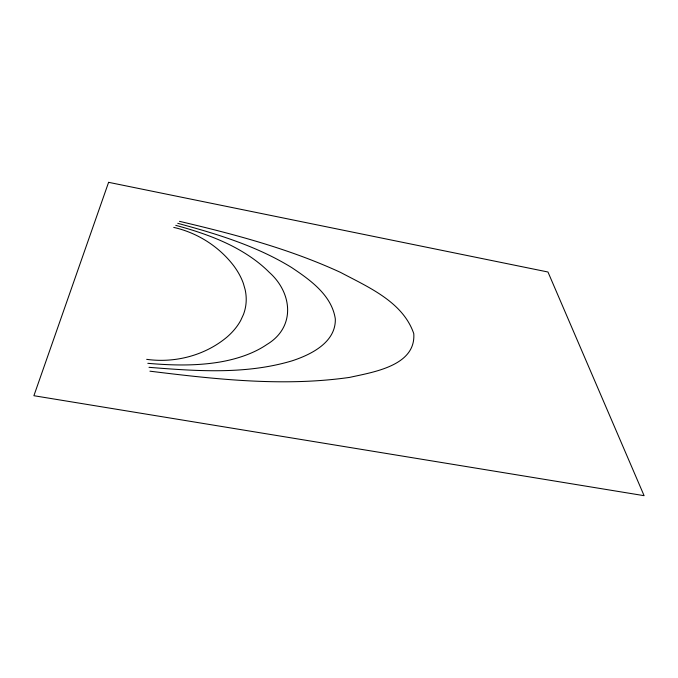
<?xml version="1.0" encoding="UTF-8"?>
<svg xmlns="http://www.w3.org/2000/svg" width="678" height="678" viewBox="0 0 678 678"><rect width="100%" height="100%" fill="white"/><g stroke="black" fill="none" stroke-linecap="round" stroke-linejoin="round"><path stroke-width="1.02" d="M147.821 363.315C171.737 365.408 195.976 366.018 219.731 362.052A136.397 71.783 10 0 0 250.852 353.179A137.414 72.275 10 0 0 266.827 344.534C295.879 327.22 292.455 292.811 269.149 272.234A138.897 73.826 9.9 0 0 248.334 255.428A137.685 73.139 9.9 0 0 231.283 245.572C213.629 236.698 194.798 230.478 175.755 225.35M149.007 367.323C196.527 371.112 245.724 374.688 292.049 360.84C311.1 354.611 335.974 342.348 335.322 318.948C331.796 295.184 310.143 279.912 291.574 267.496C256.665 246.004 217.045 233.952 177.746 223.316M146.677 359.34C175.009 363.306 205.18 355.45 227.155 336.932A159.669 83.08 7.8 0 0 240.673 320.516L243.427 314.558A155.728 81.14 7.9 0 0 245.156 289.726L243.394 283.523A159.839 83.25 7.8 0 0 233.698 265.734C219.002 246.504 197.357 232.74 173.754 227.41M149.931 371.18C216.002 379.307 283.277 386.867 349.628 377.392C372.942 372.163 416.038 365.925 413.775 333.644C402.893 301.761 368.146 287.108 340.576 272.42C289.243 248.775 234.334 234.232 179.484 221.333M108.599 182.323L33.9 395.715L644.1 495.677L547.968 272.005L108.599 182.323"/></g></svg>
